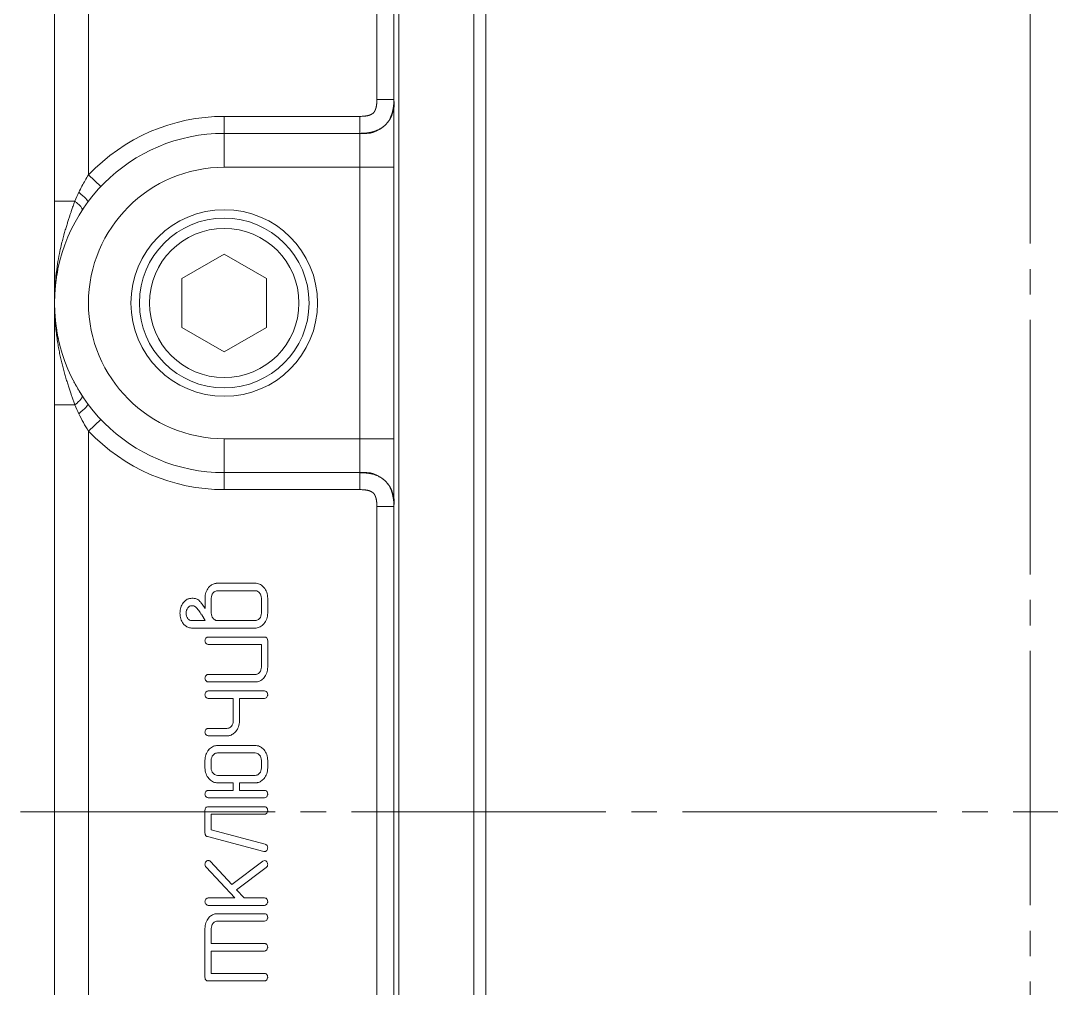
# Model space of a CAD drawing. Header units: millimetres. Extents: x -343 to 390, y -339 to 375.
# Drawn here: x -59.5 to 1.3, y -10.4 to 46.6 of the extents above; entities that cross this region are included whole.
import ezdxf

# ---------------------------------------------------------------- set-up
doc = ezdxf.new("R2010")
doc.units = ezdxf.units.MM
doc.linetypes.add('K5LT_AXLED', pattern=[19.5, 15, -1.5, 1.5, -1.5])
doc.linetypes.add('K5LT_THIN', pattern=[0])

# ---------------------------------------------------------------- blocks, each defined once
blk = doc.blocks.new('U7')
at = {"color": 30, "linetype": 'K5LT_AXLED', "lineweight": 18, "true_color": 0xff8000}
for p, q in [((0, 107), (0, -107)), ((-59.5, 0), (59.5, 0))]:
    blk.add_line(p, q, dxfattribs=at)
at = {"color": 7, "linetype": 'K5LT_THIN', "lineweight": 18}
for p, q in [((-57.5, 36), (-57.5, 95)), ((-57.5, 95), (-57.5, 31.403)), ((-55.5, 37.55), (-55.5, 87.45)), ((-37.5, 80), (-37.5, -80)), ((-37.207, 80), (-37.207, -80)), ((-32.793, 80), (-32.793, -80)), ((-32.086, 80), (-32.086, -80)), ((-38.5, 70.029), (-38.5, 42)), ((-38.5, 42), (-37.5, 42)), ((-47.5, 41), (-47.5, 40)), ((-39.5, 41), (-47.5, 41)), ((-39.5, 41), (-39.5, 40)), ((-39.5, 40), (-47.5, 40)), ((-47.5, 38), (-47.5, 40)), ((-39.5, 40), (-39.5, 40)), ((-39.5, 40), (-39.5, 38)), ((-39.5, 38), (-47.5, 38)), ((-37.5, 38), (-39.5, 38)), ((-39.5, 38), (-39.5, 22)), ((-55.5, 37.55), (-54.773, 36.863)), ((-57.5, 30), (-57.5, 36)), ((-57.5, 36), (-56.306, 36)), ((-47.5, 32.887), (-50, 31.443)), ((-45, 31.443), (-47.5, 32.887)), ((-57.5, 30.061), (-57.5, 31.403)), ((-50, 31.443), (-50, 28.557)), ((-45, 28.557), (-45, 31.443)), ((-57.5, 30.061), (-57.5, 29.168)), ((-57.5, 24), (-57.5, 30)), ((-57.5, 30), (-57.5, 30)), ((-57.5, 29.997), (-57.5, 29.994)), ((-57.5, 29.98), (-57.5, 28.591)), ((-50, 28.557), (-47.5, 27.113)), ((-47.5, 27.113), (-45, 28.557)), ((-57.5, 27.979), (-57.5, 27.366)), ((-57.5, 27.366), (-57.5, 24)), ((-57.5, -24), (-57.5, 24)), ((-57.5, 24), (-56.306, 24)), ((-55.5, 22.45), (-54.773, 23.137)), ((-55.5, -22.45), (-55.5, 22.45)), ((-47.5, 22), (-47.5, 20)), ((-47.5, 22), (-39.5, 22)), ((-39.5, 22), (-37.5, 22)), ((-39.5, 22), (-39.5, 20)), ((-47.5, 20), (-39.5, 20)), ((-47.5, 19), (-47.5, 20)), ((-39.5, 19), (-39.5, 20)), ((-47.5, 19), (-39.5, 19)), ((-38.5, 18), (-38.5, -18)), ((-38.5, 18), (-37.5, 18)), ((-45.678, 13.481), (-47.895, 13.481)), ((-48.097, 12.972), (-48.157, 12.913)), ((-45.678, 13.041), (-47.895, 13.041)), ((-45.648, 13.039), (-45.678, 13.041)), ((-45.157, 13.228), (-45.204, 13.279)), ((-49.345, 12.157), (-49.387, 12.16)), ((-48.933, 12.415), (-49.005, 12.483)), ((-48.633, 11.997), (-48.803, 12.248)), ((-48.633, 12.596), (-48.633, 11.997)), ((-48.264, 12.596), (-48.264, 11.724)), ((-45.308, 11.724), (-45.308, 12.596)), ((-44.939, 11.724), (-44.939, 12.596)), ((-49.58, 12.096), (-49.644, 12.03)), ((-48.633, 11.279), (-48.829, 11.618)), ((-49.376, 11.279), (-48.633, 11.279)), ((-47.924, 11.28), (-47.895, 11.279)), ((-47.895, 11.279), (-45.678, 11.279)), ((-45.476, 11.348), (-45.415, 11.407)), ((-49.376, 10.839), (-45.678, 10.839)), ((-45.678, 10.839), (-45.618, 10.841)), ((-48.505, 10.298), (-48.587, 10.235)), ((-48.572, 9.932), (-48.51, 9.883)), ((-48.51, 9.883), (-48.45, 9.866)), ((-48.45, 10.306), (-48.505, 10.298)), ((-45.123, 10.306), (-48.45, 10.306)), ((-48.45, 9.866), (-45.306, 9.866)), ((-45.306, 9.866), (-45.306, 8.543)), ((-44.99, 10.256), (-45.005, 10.27)), ((-44.939, 8.543), (-44.939, 10.085)), ((-48.505, 8.094), (-48.587, 8.031)), ((-48.45, 8.102), (-48.505, 8.094)), ((-45.676, 8.102), (-48.45, 8.102)), ((-45.414, 8.229), (-45.474, 8.17)), ((-48.572, 7.728), (-48.51, 7.679)), ((-48.51, 7.679), (-48.45, 7.662)), ((-48.45, 7.662), (-45.678, 7.662)), ((-48.505, 7.123), (-48.587, 7.06)), ((-48.572, 6.757), (-48.51, 6.708)), ((-48.51, 6.708), (-48.45, 6.691)), ((-48.45, 7.131), (-48.505, 7.123)), ((-45.123, 7.131), (-48.45, 7.131)), ((-48.45, 6.691), (-46.971, 6.691)), ((-46.971, 6.691), (-46.971, 5.368)), ((-46.603, 6.691), (-45.124, 6.691)), ((-46.603, 5.369), (-46.603, 6.691)), ((-45.124, 6.691), (-45.059, 6.7)), ((-45.059, 6.7), (-44.983, 6.757)), ((-44.983, 7.069), (-45.01, 7.095)), ((-48.505, 4.919), (-48.587, 4.856)), ((-48.45, 4.927), (-48.505, 4.919)), ((-47.34, 4.927), (-48.45, 4.927)), ((-47.078, 5.054), (-47.138, 4.995)), ((-48.572, 4.553), (-48.51, 4.504)), ((-48.51, 4.504), (-48.45, 4.487)), ((-48.45, 4.487), (-47.342, 4.487)), ((-47.896, 3.918), (-47.955, 3.916)), ((-45.678, 3.918), (-47.896, 3.918)), ((-45.155, 3.661), (-45.208, 3.719)), ((-48.635, 3.038), (-48.635, 2.598)), ((-48.267, 3.038), (-48.267, 2.597)), ((-48.099, 3.41), (-48.16, 3.351)), ((-45.676, 3.479), (-47.897, 3.479)), ((-45.603, 3.472), (-45.676, 3.479)), ((-45.306, 2.597), (-45.306, 3.038)), ((-44.939, 2.598), (-44.939, 3.038)), ((-48.403, 1.968), (-48.356, 1.92)), ((-47.97, 2.164), (-47.897, 2.156)), ((-47.897, 2.156), (-45.676, 2.156)), ((-45.474, 2.225), (-45.414, 2.284)), ((-48.504, 1.267), (-48.587, 1.205)), ((-48.45, 1.275), (-48.504, 1.267)), ((-46.968, 1.275), (-48.45, 1.275)), ((-47.894, 1.717), (-46.968, 1.717)), ((-46.968, 1.717), (-46.968, 1.275)), ((-46.6, 1.275), (-46.6, 1.717)), ((-46.6, 1.717), (-45.677, 1.717)), ((-45.123, 1.275), (-46.6, 1.275)), ((-44.983, 1.214), (-45.01, 1.24)), ((-48.572, 0.902), (-48.51, 0.853)), ((-48.51, 0.853), (-48.45, 0.836)), ((-48.45, 0.836), (-45.123, 0.836)), ((-45.123, 0.836), (-45.059, 0.845)), ((-45.059, 0.845), (-44.983, 0.902)), ((-48.635, 0.084), (-48.635, -1.237)), ((-45.123, 0.304), (-48.45, 0.304)), ((-44.983, 0.243), (-45.01, 0.269)), ((-48.267, -1.06), (-48.267, -0.135)), ((-48.267, -0.135), (-45.124, -0.135)), ((-45.124, -0.135), (-45.059, -0.126)), ((-45.059, -0.126), (-44.983, -0.069)), ((-45.083, -1.902), (-48.267, -1.06)), ((-48.491, -1.453), (-45.164, -2.333)), ((-45.164, -2.333), (-45.12, -2.338)), ((-45.12, -2.338), (-45.074, -2.332)), ((-45.074, -2.332), (-44.989, -2.269)), ((-48.442, -2.857), (-48.462, -2.859)), ((-48.316, -2.919), (-48.328, -2.907)), ((-47.061, -4.284), (-48.316, -2.919)), ((-45.224, -2.901), (-47.061, -4.284)), ((-45.12, -2.866), (-45.224, -2.901)), ((-45.054, -2.884), (-45.12, -2.866)), ((-44.99, -2.937), (-45.054, -2.884)), ((-48.568, -3.245), (-46.878, -5.069)), ((-46.771, -4.588), (-45.024, -3.271)), ((-46.324, -5.069), (-46.771, -4.588)), ((-48.505, -5.077), (-48.587, -5.14)), ((-48.572, -5.443), (-48.51, -5.492)), ((-48.45, -5.069), (-48.505, -5.077)), ((-46.878, -5.069), (-48.45, -5.069)), ((-45.123, -5.069), (-46.324, -5.069)), ((-45.059, -5.5), (-44.983, -5.443)), ((-44.983, -5.131), (-45.01, -5.105)), ((-48.51, -5.492), (-48.45, -5.509)), ((-48.45, -5.509), (-45.123, -5.509)), ((-45.123, -5.995), (-47.896, -5.995)), ((-45.123, -5.509), (-45.059, -5.5)), ((-44.983, -6.057), (-45.01, -6.031)), ((-48.16, -6.563), (-48.099, -6.504)), ((-47.897, -6.435), (-45.124, -6.435)), ((-45.124, -6.435), (-45.059, -6.426)), ((-45.059, -6.426), (-44.983, -6.369)), ((-48.635, -6.876), (-48.635, -9.739)), ((-48.267, -7.758), (-48.267, -6.876)), ((-45.124, -7.758), (-48.267, -7.758)), ((-44.983, -7.819), (-45.01, -7.793)), ((-48.267, -9.52), (-48.267, -8.197)), ((-48.267, -8.197), (-45.124, -8.197)), ((-45.124, -8.197), (-45.059, -8.188)), ((-45.059, -8.188), (-44.983, -8.131)), ((-45.124, -9.52), (-48.267, -9.52)), ((-44.983, -9.581), (-45.01, -9.555)), ((-48.584, -9.91), (-48.569, -9.923)), ((-48.45, -9.959), (-45.123, -9.959)), ((-45.123, -9.959), (-45.059, -9.95)), ((-45.059, -9.95), (-44.983, -9.893))]:
    blk.add_line(p, q, dxfattribs=at)
for radius in [5.5, 5, 4.4]:
    blk.add_circle((-47.5, 30), radius, dxfattribs=at)
for centre, radius, start, end in [((-39.25, 41.75), 1.768, 261.86966, 8.13004), ((-47.5, 30), 11, 90, 136.65824), ((-47.5, 30), 10, 90, 270), ((-47.5, 30), 8, 90, 270), ((-47.5, 30), 11, 223.34176, 270), ((-39.25, 18.25), 1.768, 351.86991, 98.13093), ((-47.82, 12.727), 0.78, 122.80053, 140.4905), ((-47.913, 12.873), 0.607, 102.7271, 122.80053), ((-47.904, 12.83), 0.65, 96.17045, 102.7271), ((-47.895, 12.747), 0.734, 90, 96.17045), ((-45.678, 12.845), 0.636, 66.90896, 90), ((-45.708, 12.773), 0.714, 45.14057, 66.90896), ((-47.544, 12.596), 1.089, 161.29826, 180), ((-47.741, 12.662), 0.882, 140.4905, 161.29826), ((-47.706, 12.596), 0.558, 161.32896, 180), ((-47.828, 12.637), 0.429, 140.00433, 161.32896), ((-47.899, 12.719), 0.321, 108.82541, 128.03021), ((-47.895, 12.707), 0.334, 90, 108.82541), ((-45.674, 12.741), 0.299, 60.85874, 84.98181), ((-45.722, 12.655), 0.398, 39.99154, 60.85874), ((-45.758, 12.624), 0.446, 19.09246, 39.99155), ((-45.841, 12.596), 0.533, 0, 19.09246), ((-45.796, 12.677), 0.844, 19.03046, 40.72278), ((-46.032, 12.596), 1.094, 0, 19.03046), ((-49.23, 11.811), 0.864, 143.71536, 163.29535), ((-49.341, 11.886), 0.73, 125.34658, 143.28818), ((-49.416, 11.991), 0.601, 105.55537, 125.34658), ((-49.402, 11.943), 0.652, 100.80584, 105.55537), ((-49.391, 11.881), 0.714, 96.26797, 100.80584), ((-49.387, 11.824), 0.336, 90, 108.34633), ((-49.378, 11.808), 0.789, 76.85499, 96.57462), ((-49.386, 11.865), 0.295, 56.95293, 81.93729), ((-49.312, 12.09), 0.499, 51.99523, 76.85499), ((-50.029, 11.442), 1.466, 37.69424, 41.6021), ((-50.316, 11.22), 1.828, 34.19538, 37.69424), ((-48.924, 11.719), 1.184, 163.29535, 180), ((-48.952, 11.719), 1.156, 180, 196.9089), ((-49.171, 11.719), 0.571, 162.49798, 180), ((-49.142, 11.719), 0.6, 180, 197.08143), ((-49.276, 11.752), 0.461, 142.99908, 162.49798), ((-49.291, 11.674), 0.444, 197.08143, 216.95587), ((-49.402, 11.869), 0.288, 108.34633, 128.14861), ((-49.516, 11.666), 0.532, 38.4322, 56.95293), ((-53.734, 8.324), 5.914, 35.45359, 38.38916), ((-50.3, 10.77), 1.697, 29.97242, 35.45359), ((-47.731, 11.724), 0.533, 180, 199.09582), ((-47.814, 11.695), 0.446, 199.09582, 219.9969), ((-45.744, 11.682), 0.429, 320.00979, 341.33232), ((-45.866, 11.724), 0.558, 341.33232, 0), ((-45.985, 11.724), 1.046, 340.78295, 0), ((-49.177, 11.651), 0.92, 196.9089, 215.87657), ((-49.289, 11.584), 0.791, 216.65975, 223.95589), ((-49.383, 11.493), 0.66, 223.95589, 231.94167), ((-49.418, 11.447), 0.602, 231.94167, 251.95058), ((-49.408, 11.572), 0.29, 214.76741, 233.91919), ((-49.409, 11.571), 0.288, 233.91919, 253.11468), ((-49.393, 11.622), 0.342, 253.11468, 262.21261), ((-49.376, 11.746), 0.467, 262.21261, 270), ((-47.85, 11.665), 0.398, 219.99691, 240.86331), ((-47.898, 11.578), 0.299, 240.86331, 264.9866), ((-45.678, 11.613), 0.334, 270, 288.82468), ((-45.673, 11.601), 0.321, 288.82468, 308.03064), ((-45.767, 11.61), 0.797, 299.13647, 320.00621), ((-45.843, 11.674), 0.896, 320.00621, 340.78295), ((-49.376, 11.577), 0.739, 251.95058, 270), ((-45.67, 11.437), 0.599, 275.01504, 299.13647), ((-48.389, 10.086), 0.246, 162.15956, 180), ((-48.42, 10.086), 0.215, 180, 202.24633), ((-48.35, 10.074), 0.286, 145.63477, 162.15956), ((-48.404, 10.092), 0.232, 202.24633, 223.66649), ((-45.123, 10.059), 0.246, 73.34317, 90), ((-45.094, 10.159), 0.142, 51.37769, 73.34317), ((-45.103, 10.15), 0.155, 16.69995, 43.04667), ((-45.32, 10.085), 0.382, 0, 16.69995), ((-45.846, 8.543), 0.539, 341.09788, 0), ((-46.015, 8.543), 1.076, 341.08363, 0), ((-48.389, 7.882), 0.246, 162.15237, 180), ((-48.35, 7.87), 0.286, 145.62329, 162.15237), ((-45.676, 8.436), 0.334, 270, 288.82902), ((-45.672, 8.424), 0.321, 288.82902, 308.03128), ((-45.747, 8.509), 0.435, 320.02731, 341.09788), ((-45.759, 8.426), 0.791, 302.3947, 320.00302), ((-45.818, 8.476), 0.868, 320.00302, 341.08363), ((-48.42, 7.882), 0.215, 180, 202.23312), ((-48.404, 7.888), 0.232, 202.23312, 223.64767), ((-45.678, 8.388), 0.726, 270, 275.9799), ((-45.67, 8.312), 0.649, 275.9799, 282.30327), ((-45.661, 8.272), 0.609, 282.30327, 302.3947), ((-48.389, 6.911), 0.246, 162.15956, 180), ((-48.42, 6.911), 0.215, 180, 202.24633), ((-48.35, 6.899), 0.286, 145.63477, 162.15956), ((-48.404, 6.917), 0.232, 202.24633, 223.66649), ((-45.123, 6.916), 0.215, 72.66654, 90), ((-45.107, 6.97), 0.158, 52.46866, 72.66654), ((-45.152, 6.947), 0.208, 15.67003, 35.79547), ((-46.249, 7.249), 1.358, 338.7695, 343.90206), ((-45.281, 6.911), 0.342, 0, 15.67003), ((-45.077, 6.911), 0.139, 343.90206, 0), ((-47.34, 5.261), 0.334, 270, 288.82902), ((-47.336, 5.249), 0.321, 288.82902, 308.03128), ((-47.411, 5.334), 0.435, 320.02731, 341.09788), ((-47.51, 5.368), 0.539, 341.09788, 0), ((-47.483, 5.301), 0.869, 320.02987, 341.10143), ((-47.681, 5.369), 1.078, 341.10143, 0), ((-48.389, 4.707), 0.246, 162.15237, 180), ((-48.419, 4.707), 0.215, 180, 202.21992), ((-48.35, 4.695), 0.286, 145.62329, 162.15237), ((-48.404, 4.713), 0.232, 202.21992, 223.62884), ((-47.342, 5.212), 0.725, 270, 275.99519), ((-47.334, 5.136), 0.648, 275.99519, 282.33434), ((-47.325, 5.097), 0.608, 282.33434, 302.43108), ((-47.423, 5.251), 0.791, 302.43108, 320.02988), ((-47.726, 3.079), 0.902, 139.98654, 160.64344), ((-47.807, 3.146), 0.797, 119.11006, 139.98653), ((-47.903, 3.319), 0.599, 94.99366, 119.11006), ((-45.678, 3.281), 0.637, 66.9766, 90), ((-45.702, 3.224), 0.7, 45.02255, 66.9766), ((-45.832, 3.092), 0.884, 19.14206, 40.0157), ((-47.609, 3.038), 1.025, 160.64344, 180), ((-47.729, 3.038), 0.539, 161.07961, 180), ((-47.827, 3.072), 0.435, 139.99734, 161.07961), ((-47.901, 3.157), 0.322, 108.82427, 128.02988), ((-47.897, 3.145), 0.335, 90, 108.82427), ((-45.668, 3.174), 0.305, 57.61185, 77.70268), ((-45.717, 3.097), 0.396, 40.00267, 57.61185), ((-45.747, 3.072), 0.435, 18.92039, 40.00267), ((-45.845, 3.038), 0.539, 0, 18.92039), ((-45.989, 3.038), 1.05, 0, 19.14206), ((-47.609, 2.598), 1.026, 180, 200.19007), ((-47.729, 2.597), 0.539, 180, 198.92039), ((-45.845, 2.597), 0.539, 341.07961, 0), ((-46.014, 2.598), 1.076, 341.08955, 0), ((-47.795, 2.529), 0.828, 200.19007, 222.69135), ((-47.802, 2.5), 0.802, 226.34594, 246.32476), ((-47.827, 2.564), 0.435, 198.92039, 220.00266), ((-47.857, 2.539), 0.396, 220.00266, 237.61184), ((-47.905, 2.462), 0.305, 237.61184, 257.70267), ((-45.676, 2.491), 0.335, 270, 288.82428), ((-45.672, 2.479), 0.322, 288.82428, 308.02988), ((-45.747, 2.564), 0.435, 319.99733, 341.07961), ((-45.758, 2.48), 0.79, 302.4111, 320.01426), ((-45.818, 2.53), 0.868, 320.01425, 341.08955), ((-47.894, 2.29), 0.573, 246.32476, 270), ((-45.677, 2.442), 0.725, 270, 275.98669), ((-45.669, 2.366), 0.648, 275.98669, 282.31691), ((-45.661, 2.326), 0.608, 282.31691, 302.4111), ((-45.123, 1.061), 0.214, 72.67034, 90), ((-45.107, 1.115), 0.158, 52.46945, 72.67034), ((-48.389, 1.056), 0.246, 162.12363, 180), ((-48.42, 1.056), 0.215, 180, 202.23312), ((-48.351, 1.043), 0.286, 145.5774, 162.12363), ((-48.404, 1.062), 0.232, 202.23312, 223.64767), ((-45.152, 1.092), 0.209, 15.65614, 35.77013), ((-46.249, 1.394), 1.358, 338.7695, 343.90206), ((-45.281, 1.056), 0.343, 0, 15.65614), ((-45.077, 1.056), 0.139, 343.90206, 0), ((-48.253, 0.084), 0.382, 163.36839, 180), ((-48.47, 0.149), 0.155, 137.15214, 163.36839), ((-48.484, 0.162), 0.136, 110.36188, 137.15214), ((-48.45, 0.07), 0.234, 90, 110.36188), ((-45.123, 0.09), 0.215, 72.66654, 90), ((-45.107, 0.143), 0.158, 52.46866, 72.66654), ((-45.152, 0.121), 0.208, 15.67003, 35.79547), ((-46.249, 0.423), 1.358, 338.7695, 343.90206), ((-45.281, 0.085), 0.342, 0, 15.67003), ((-45.077, 0.085), 0.139, 343.90206, 0), ((-48.293, -1.237), 0.341, 180, 194.91762), ((-48.449, -1.278), 0.181, 194.91762, 215.47586), ((-48.464, -1.289), 0.162, 215.47586, 236.54587), ((-48.433, -1.242), 0.219, 236.54587, 254.63788), ((-45.143, -2.122), 0.228, 56.93853, 74.631), ((-45.106, -2.065), 0.16, 35.78185, 56.93853), ((-45.188, -2.123), 0.248, 323.84701, 342.7576), ((-45.117, -2.072), 0.173, 15.27823, 35.78185), ((-45.236, -2.109), 0.297, 342.7576, 0), ((-45.25, -2.109), 0.311, 0, 15.27823), ((-48.424, -3.082), 0.211, 159.31516, 180), ((-48.349, -3.11), 0.291, 141.70562, 159.31516), ((-48.404, -3.067), 0.221, 121.76309, 141.70561), ((-48.444, -3.003), 0.145, 97.11444, 121.76309), ((-48.442, -3.004), 0.146, 66.48721, 90), ((-48.459, -3.042), 0.189, 45.81415, 66.48721), ((-45.204, -3.094), 0.265, 18.11156, 36.34995), ((-45.208, -3.095), 0.269, 0, 18.11156), ((-48.419, -3.082), 0.216, 180, 202.29312), ((-48.357, -3.057), 0.283, 202.29312, 221.7452), ((-45.172, -3.08), 0.242, 307.66406, 332.33504), ((-45.17, -3.101), 0.232, 336.92248, 1.47067), ((-48.389, -5.289), 0.246, 162.15237, 180), ((-48.42, -5.289), 0.215, 180, 202.23312), ((-48.35, -5.301), 0.286, 145.62329, 162.15237), ((-48.404, -5.283), 0.232, 202.23312, 223.64767), ((-45.123, -5.284), 0.215, 72.67091, 90), ((-45.107, -5.23), 0.158, 52.47065, 72.67091), ((-45.152, -5.253), 0.208, 15.67003, 35.79547), ((-46.249, -4.951), 1.358, 338.7695, 343.90206), ((-45.281, -5.289), 0.342, 0, 15.67003), ((-45.077, -5.289), 0.139, 343.90206, 0), ((-47.914, -6.604), 0.607, 102.71266, 122.78398), ((-47.905, -6.647), 0.651, 96.16345, 102.71266), ((-47.896, -6.73), 0.735, 90, 96.16345), ((-45.123, -6.21), 0.215, 72.66654, 90), ((-45.107, -6.156), 0.158, 52.46866, 72.66654), ((-45.152, -6.179), 0.208, 15.67003, 35.79547), ((-47.566, -6.876), 1.069, 161.16744, 180), ((-47.738, -6.818), 0.887, 140.47731, 161.16744), ((-47.821, -6.749), 0.78, 122.78398, 140.4773), ((-47.827, -6.842), 0.435, 140.01365, 161.08977), ((-47.901, -6.757), 0.321, 108.82754, 128.03057), ((-47.897, -6.769), 0.334, 90, 108.82754), ((-46.249, -5.877), 1.358, 338.7695, 343.90206), ((-45.281, -6.215), 0.342, 0, 15.67003), ((-45.077, -6.215), 0.139, 343.90206, 0), ((-47.728, -6.876), 0.539, 161.08977, 180), ((-45.124, -7.973), 0.215, 72.67206, 90), ((-45.107, -7.919), 0.159, 52.47304, 72.67206), ((-45.152, -7.941), 0.208, 15.67003, 35.79547), ((-45.281, -7.977), 0.342, 0, 15.67003), ((-46.249, -7.639), 1.358, 338.7695, 343.90206), ((-45.077, -7.977), 0.139, 343.90206, 0), ((-45.124, -9.735), 0.215, 72.67206, 90), ((-45.107, -9.681), 0.159, 52.47304, 72.67206), ((-45.152, -9.703), 0.208, 15.67003, 35.79547), ((-45.281, -9.739), 0.342, 0, 15.67003), ((-48.253, -9.739), 0.381, 180, 196.70324), ((-48.47, -9.804), 0.155, 196.70324, 223.04999), ((-48.48, -9.812), 0.142, 231.38118, 253.34612), ((-48.45, -9.713), 0.246, 253.34612, 270), ((-46.249, -9.401), 1.358, 338.7695, 343.90206), ((-45.077, -9.739), 0.139, 343.90206, 0)]:
    blk.add_arc(centre, radius, start, end, dxfattribs=at)
for centre, major_axis, start_param, end_param in [((-56.353, 36.528), (-0.805, 0.593), 3.141593, 4.481401), ((-56.353, 23.472), (0.805, 0.593), 4.943377, 6.283185)]:
    blk.add_ellipse(centre, major_axis=major_axis, ratio=0.173421, start_param=start_param, end_param=end_param, dxfattribs=at)
for points, knots in [([(-39.5, 41), (-39.486, 41), (-39.475, 41), (-39.451, 41), (-39.439, 41.001), (-39.394, 41.002), (-39.361, 41.003), (-39.314, 41.006), (-39.297, 41.007), (-39.265, 41.01), (-39.249, 41.012), (-39.221, 41.015), (-39.209, 41.016), (-39.183, 41.02), (-39.17, 41.021), (-39.145, 41.025), (-39.132, 41.027), (-39.106, 41.032), (-39.093, 41.034), (-39.067, 41.04), (-39.054, 41.043), (-39.036, 41.047), (-39.031, 41.048), (-39.016, 41.052), (-39.006, 41.054), (-38.987, 41.06), (-38.977, 41.062), (-38.957, 41.068), (-38.947, 41.072), (-38.928, 41.078), (-38.918, 41.082), (-38.907, 41.086), (-38.905, 41.087), (-38.896, 41.09), (-38.889, 41.093), (-38.875, 41.099), (-38.867, 41.102), (-38.853, 41.109), (-38.846, 41.112), (-38.831, 41.119), (-38.824, 41.123), (-38.811, 41.13), (-38.805, 41.133), (-38.794, 41.14), (-38.789, 41.143), (-38.779, 41.149), (-38.774, 41.153), (-38.764, 41.159), (-38.76, 41.163), (-38.755, 41.166), (-38.754, 41.167), (-38.745, 41.173), (-38.737, 41.18), (-38.722, 41.193), (-38.715, 41.199), (-38.708, 41.207), (-38.707, 41.207), (-38.707, 41.207), (-38.707, 41.208), (-38.699, 41.215), (-38.693, 41.222), (-38.68, 41.237), (-38.673, 41.245), (-38.667, 41.254), (-38.666, 41.255), (-38.663, 41.26), (-38.659, 41.264), (-38.653, 41.274), (-38.649, 41.279), (-38.643, 41.289), (-38.64, 41.294), (-38.633, 41.305), (-38.63, 41.311), (-38.623, 41.324), (-38.619, 41.331), (-38.612, 41.346), (-38.609, 41.353), (-38.602, 41.367), (-38.599, 41.375), (-38.593, 41.389), (-38.59, 41.396), (-38.587, 41.405), (-38.586, 41.407), (-38.582, 41.418), (-38.578, 41.428), (-38.572, 41.447), (-38.568, 41.457), (-38.562, 41.477), (-38.56, 41.487), (-38.554, 41.506), (-38.552, 41.516), (-38.548, 41.531), (-38.547, 41.536), (-38.543, 41.554), (-38.54, 41.567), (-38.534, 41.593), (-38.532, 41.606), (-38.527, 41.632), (-38.525, 41.645), (-38.521, 41.67), (-38.52, 41.683), (-38.516, 41.709), (-38.515, 41.721), (-38.512, 41.749), (-38.51, 41.765), (-38.507, 41.797), (-38.506, 41.814), (-38.503, 41.861), (-38.502, 41.894), (-38.5, 41.951), (-38.5, 41.973), (-38.5, 42)], [7.664257, 7.664257, 7.664257, 7.664257, 7.990523, 7.990523, 8.321273, 8.321273, 9.196598, 9.196598, 9.642484, 9.642484, 10.095224, 10.095224, 10.446111, 10.446111, 10.820208, 10.820208, 11.201138, 11.201138, 11.590201, 11.590201, 11.989027, 11.989027, 12.151955, 12.151955, 12.468122, 12.468122, 12.792813, 12.792813, 13.127697, 13.127697, 13.474894, 13.474894, 13.529832, 13.529832, 13.79585, 13.79585, 14.071454, 14.071454, 14.358425, 14.358425, 14.658893, 14.658893, 14.909261, 14.909261, 15.15159, 15.15159, 15.386753, 15.386753, 15.615738, 15.615738, 15.641164, 15.641164, 16.067463, 16.067463, 16.484057, 16.484057, 16.5, 16.5, 16.515943, 16.515943, 16.932537, 16.932537, 17.358836, 17.358836, 17.384262, 17.384262, 17.613247, 17.613247, 17.84841, 17.84841, 18.090739, 18.090739, 18.341107, 18.341107, 18.641575, 18.641575, 18.928546, 18.928546, 19.20415, 19.20415, 19.470168, 19.470168, 19.525106, 19.525106, 19.872303, 19.872303, 20.207187, 20.207187, 20.531878, 20.531878, 20.848045, 20.848045, 21.010973, 21.010973, 21.409799, 21.409799, 21.798862, 21.798862, 22.179792, 22.179792, 22.553889, 22.553889, 22.904776, 22.904776, 23.357516, 23.357516, 23.803402, 23.803402, 24.678727, 24.678727, 25.335743, 25.335743, 25.335743, 25.335743]), ([(-37.5, 42), (-37.5, 42), (-37.5, 42), (-37.5, 41.996), (-37.5, 41.991), (-37.5, 41.983), (-37.5, 41.978), (-37.5, 41.965), (-37.5, 41.956), (-37.501, 41.93), (-37.501, 41.913), (-37.502, 41.862), (-37.504, 41.827), (-37.506, 41.788), (-37.506, 41.784), (-37.508, 41.752), (-37.51, 41.724), (-37.514, 41.673), (-37.517, 41.65), (-37.521, 41.607), (-37.524, 41.588), (-37.529, 41.55), (-37.531, 41.531), (-37.537, 41.492), (-37.54, 41.472), (-37.547, 41.431), (-37.551, 41.41), (-37.56, 41.367), (-37.564, 41.346), (-37.572, 41.312), (-37.575, 41.299), (-37.581, 41.277), (-37.583, 41.268), (-37.59, 41.241), (-37.595, 41.223), (-37.605, 41.187), (-37.611, 41.168), (-37.623, 41.13), (-37.63, 41.11), (-37.642, 41.076), (-37.647, 41.061), (-37.654, 41.043), (-37.656, 41.04), (-37.657, 41.036), (-37.657, 41.036), (-37.66, 41.029), (-37.662, 41.023), (-37.67, 41.005), (-37.675, 40.992), (-37.685, 40.969), (-37.689, 40.958), (-37.694, 40.948)], [0.000792, 0.000792, 0.000792, 0.000792, 0.006087, 0.006087, 0.336764, 0.336764, 0.674619, 0.674619, 1.35033, 1.35033, 2.701753, 2.701753, 5.404597, 5.404597, 5.728461, 5.728461, 7.892144, 7.892144, 9.720424, 9.720424, 11.240929, 11.240929, 12.717687, 12.717687, 14.312901, 14.312901, 15.962314, 15.962314, 17.675805, 17.675805, 18.684468, 18.684468, 19.424633, 19.424633, 20.874202, 20.874202, 22.392419, 22.392419, 23.992099, 23.992099, 25.222911, 25.222911, 25.496951, 25.496951, 25.537596, 25.537596, 26.034785, 26.034785, 27.117766, 27.117766, 28, 28, 28, 28]), ([(-37.5, 42), (-37.5, 42), (-37.5, 42), (-37.5, 41.997), (-37.5, 41.994), (-37.5, 41.991), (-37.5, 41.99), (-37.5, 41.987), (-37.5, 41.984), (-37.5, 41.975), (-37.5, 41.969), (-37.5, 41.95), (-37.5, 41.937), (-37.501, 41.898), (-37.502, 41.872), (-37.505, 41.805), (-37.507, 41.764), (-37.512, 41.699), (-37.514, 41.676), (-37.519, 41.629), (-37.522, 41.605), (-37.527, 41.562), (-37.529, 41.544), (-37.535, 41.505), (-37.538, 41.485), (-37.545, 41.444), (-37.549, 41.423), (-37.554, 41.395), (-37.556, 41.388), (-37.557, 41.381)], [0.000621, 0.000621, 0.000621, 0.000621, 0.005, 0.005, 0.184558, 0.184558, 0.201302, 0.201302, 0.36933, 0.36933, 0.738873, 0.738873, 1.477959, 1.477959, 2.956131, 2.956131, 5.356131, 5.356131, 6.707481, 6.707481, 8.097291, 8.097291, 9.190513, 9.190513, 10.371057, 10.371057, 11.5914, 11.5914, 12, 12, 12, 12]), ([(-37.5, 42), (-37.5, 42), (-37.5, 42), (-37.5, 41.998), (-37.5, 41.997), (-37.5, 41.993), (-37.5, 41.992), (-37.5, 41.99), (-37.5, 41.99), (-37.5, 41.986), (-37.5, 41.983), (-37.5, 41.973), (-37.5, 41.967), (-37.5, 41.946), (-37.501, 41.932), (-37.501, 41.903), (-37.502, 41.888), (-37.503, 41.858), (-37.503, 41.843), (-37.504, 41.828), (-37.504, 41.827), (-37.505, 41.807), (-37.506, 41.787), (-37.507, 41.768)], [0.000409, 0.000409, 0.000409, 0.000409, 0.003, 0.003, 0.065129, 0.065129, 0.1304, 0.1304, 0.142075, 0.142075, 0.26094, 0.26094, 0.52202, 0.52202, 1.044181, 1.044181, 1.644181, 1.644181, 2.214641, 2.214641, 2.244181, 2.244181, 3, 3, 3, 3]), ([(-37.5, 42), (-37.5, 41.994), (-37.5, 41.988), (-37.5, 41.976), (-37.5, 41.97), (-37.5, 41.958), (-37.5, 41.952), (-37.501, 41.933), (-37.501, 41.92), (-37.501, 41.908)], [0.0003501, 0.0003501, 0.0003501, 0.0003501, 0.2, 0.2, 0.4, 0.4, 0.6, 0.6, 1, 1, 1, 1]), ([(-39.372, 40.002), (-39.346, 40.003), (-39.32, 40.004), (-39.261, 40.007), (-39.229, 40.01), (-39.173, 40.014), (-39.15, 40.017), (-39.107, 40.021), (-39.088, 40.024), (-39.05, 40.029), (-39.031, 40.031), (-38.994, 40.037), (-38.976, 40.04), (-38.956, 40.043), (-38.953, 40.044), (-38.931, 40.047), (-38.91, 40.051), (-38.867, 40.06), (-38.846, 40.064), (-38.812, 40.072), (-38.799, 40.075), (-38.778, 40.081), (-38.768, 40.083), (-38.741, 40.09), (-38.723, 40.095), (-38.687, 40.105), (-38.668, 40.111), (-38.63, 40.123), (-38.61, 40.13), (-38.576, 40.142), (-38.561, 40.147), (-38.543, 40.154), (-38.54, 40.156), (-38.53, 40.159), (-38.524, 40.162), (-38.505, 40.17), (-38.492, 40.175), (-38.462, 40.188), (-38.446, 40.195), (-38.411, 40.211), (-38.394, 40.22), (-38.358, 40.238), (-38.34, 40.248), (-38.306, 40.267), (-38.29, 40.276), (-38.274, 40.285), (-38.274, 40.286), (-38.259, 40.295), (-38.244, 40.304), (-38.215, 40.323), (-38.2, 40.333), (-38.176, 40.351), (-38.165, 40.358), (-38.153, 40.367), (-38.152, 40.368), (-38.147, 40.372), (-38.144, 40.374), (-38.135, 40.381), (-38.129, 40.386), (-38.11, 40.401), (-38.098, 40.41), (-38.062, 40.441), (-38.039, 40.462), (-38.011, 40.489), (-38.005, 40.495), (-37.999, 40.501), (-37.998, 40.502), (-37.997, 40.503), (-37.996, 40.504), (-37.996, 40.504)], [0, 0, 0, 0, 2.047485, 2.047485, 4.572906, 4.572906, 6.400547, 6.400547, 7.920327, 7.920327, 9.396459, 9.396459, 10.830849, 10.830849, 10.991114, 10.991114, 12.639924, 12.639924, 14.352841, 14.352841, 15.362128, 15.362128, 16.102164, 16.102164, 17.551697, 17.551697, 19.069547, 19.069547, 20.668832, 20.668832, 21.899045, 21.899045, 22.173028, 22.173028, 22.711031, 22.711031, 23.794231, 23.794231, 25.213002, 25.213002, 26.726984, 26.726984, 28.355111, 28.355111, 29.751779, 29.751779, 29.801603, 29.801603, 31.136621, 31.136621, 32.511116, 32.511116, 33.513801, 33.513801, 33.667491, 33.667491, 33.968819, 33.968819, 34.573536, 34.573536, 35.789536, 35.789536, 38.236868, 38.236868, 38.835905, 38.835905, 38.935722, 38.935722, 39, 39, 39, 39]), ([(-39.042, 40.03), (-39.037, 40.03), (-39.033, 40.031), (-39.021, 40.033), (-39.013, 40.034), (-38.989, 40.038), (-38.973, 40.04), (-38.937, 40.046), (-38.916, 40.05), (-38.874, 40.059), (-38.852, 40.063), (-38.816, 40.071), (-38.801, 40.075), (-38.778, 40.081), (-38.768, 40.083), (-38.741, 40.09), (-38.723, 40.095), (-38.687, 40.105), (-38.668, 40.111), (-38.63, 40.123), (-38.61, 40.13), (-38.576, 40.142), (-38.561, 40.147), (-38.543, 40.154), (-38.54, 40.156), (-38.53, 40.159), (-38.524, 40.162), (-38.505, 40.17), (-38.492, 40.175), (-38.462, 40.188), (-38.446, 40.195), (-38.411, 40.211), (-38.394, 40.22), (-38.358, 40.238), (-38.34, 40.248), (-38.306, 40.267), (-38.29, 40.276), (-38.26, 40.294), (-38.245, 40.304), (-38.215, 40.323), (-38.2, 40.333), (-38.176, 40.351), (-38.165, 40.358), (-38.153, 40.367), (-38.152, 40.368), (-38.147, 40.372), (-38.144, 40.374), (-38.135, 40.381), (-38.129, 40.386), (-38.11, 40.401), (-38.098, 40.41), (-38.062, 40.441), (-38.039, 40.462), (-38.011, 40.489), (-38.005, 40.495), (-37.999, 40.501), (-37.998, 40.502), (-37.997, 40.503), (-37.996, 40.504), (-37.996, 40.504)], [0, 0, 0, 0, 0.376174, 0.376174, 1.074784, 1.074784, 2.472003, 2.472003, 4.314394, 4.314394, 6.228468, 6.228468, 7.541351, 7.541351, 8.369607, 8.369607, 9.991934, 9.991934, 11.690719, 11.690719, 13.480644, 13.480644, 14.859918, 14.859918, 15.16657, 15.16657, 15.768679, 15.768679, 16.980948, 16.980948, 18.568887, 18.568887, 20.263388, 20.263388, 22.085644, 22.085644, 23.648843, 23.648843, 25.198807, 25.198807, 26.737189, 26.737189, 27.859635, 27.859635, 28.03165, 28.03165, 28.368905, 28.368905, 29.045722, 29.045722, 30.406703, 30.406703, 33.145827, 33.145827, 33.816339, 33.816339, 33.928058, 33.928058, 34, 34, 34, 34]), ([(-38.522, 40.163), (-38.52, 40.163), (-38.519, 40.164), (-38.504, 40.17), (-38.49, 40.176), (-38.461, 40.188), (-38.444, 40.196), (-38.41, 40.212), (-38.392, 40.22), (-38.356, 40.239), (-38.338, 40.249), (-38.304, 40.268), (-38.289, 40.277), (-38.258, 40.295), (-38.243, 40.305), (-38.213, 40.324), (-38.199, 40.334), (-38.174, 40.352), (-38.165, 40.359), (-38.153, 40.367), (-38.152, 40.368), (-38.147, 40.372), (-38.144, 40.374), (-38.135, 40.381), (-38.129, 40.386), (-38.11, 40.401), (-38.098, 40.411), (-38.062, 40.441), (-38.039, 40.462), (-38.011, 40.489), (-38.005, 40.495), (-37.999, 40.501), (-37.998, 40.502), (-37.997, 40.503), (-37.996, 40.504), (-37.996, 40.504)], [1.703284, 1.703284, 1.703284, 1.703284, 1.931898, 1.931898, 3.57122, 3.57122, 5.671468, 5.671468, 7.913149, 7.913149, 10.323833, 10.323833, 12.391728, 12.391728, 14.442105, 14.442105, 16.477012, 16.477012, 17.884635, 17.884635, 18.11201, 18.11201, 18.558862, 18.558862, 19.455631, 19.455631, 21.258908, 21.258908, 24.888223, 24.888223, 25.757238, 25.757238, 25.90491, 25.90491, 26, 26, 26, 26]), ([(-55.5, 37.55), (-55.567, 37.443), (-55.698, 37.226), (-55.889, 36.885), (-56.009, 36.65), (-56.069, 36.528)], [0, 0, 0, 0, 1.955946, 3.911893, 6, 6, 6, 6]), ([(-57.5, 30), (-57.5, 30.008), (-57.5, 30.023), (-57.5, 30.047), (-57.5, 30.073), (-57.5, 30.11), (-57.499, 30.178), (-57.497, 30.313), (-57.49, 30.577), (-57.469, 31.017), (-57.418, 31.615), (-57.332, 32.271), (-57.224, 32.873), (-57.117, 33.36), (-57.021, 33.749), (-56.932, 34.075), (-56.847, 34.367), (-56.768, 34.626), (-56.693, 34.862), (-56.624, 35.073), (-56.561, 35.266), (-56.506, 35.431), (-56.457, 35.577), (-56.411, 35.71), (-56.367, 35.833), (-56.332, 35.931), (-56.313, 35.982), (-56.306, 36)], [0, 0, 0, 0, 0.113665, 0.216928, 0.320571, 0.481866, 0.738926, 1.261302, 2.358686, 4.42207, 7.399359, 10.712821, 13.609526, 15.850566, 17.575093, 19.101025, 20.454813, 21.697967, 22.755619, 23.76417, 24.640922, 25.429929, 26.042892, 26.640239, 27.269091, 27.744886, 28, 28, 28, 28]), ([(-55.872, 35.469), (-55.864, 35.482), (-55.859, 35.513), (-55.882, 35.573), (-55.926, 35.642), (-55.99, 35.719), (-56.075, 35.805), (-56.181, 35.9), (-56.262, 35.966), (-56.306, 36)], [0, 0, 0, 0, 1.667658, 3.125721, 4.434807, 5.788117, 7.155489, 8.553985, 10, 10, 10, 10]), ([(-57.5, 30.025), (-57.5, 30.034), (-57.5, 30.043), (-57.5, 30.065), (-57.5, 30.078), (-57.499, 30.118), (-57.499, 30.144), (-57.498, 30.224), (-57.496, 30.278), (-57.491, 30.437), (-57.486, 30.543), (-57.47, 30.779), (-57.46, 30.908), (-57.433, 31.167), (-57.417, 31.296), (-57.372, 31.604), (-57.341, 31.783), (-57.306, 31.961)], [0, 0, 0, 0, 0.218071, 0.218071, 0.545178, 0.545178, 1.199392, 1.199392, 2.507819, 2.507819, 5.124674, 5.124674, 8.324674, 8.324674, 11.524674, 11.524674, 16, 16, 16, 16]), ([(-56.306, 24), (-56.337, 24.073), (-56.386, 24.222), (-56.461, 24.434), (-56.532, 24.648), (-56.605, 24.868), (-56.684, 25.112), (-56.767, 25.372), (-56.853, 25.651), (-56.938, 25.946), (-57.02, 26.25), (-57.097, 26.558), (-57.169, 26.872), (-57.236, 27.202), (-57.299, 27.553), (-57.358, 27.929), (-57.408, 28.33), (-57.457, 28.825), (-57.483, 29.242), (-57.494, 29.551), (-57.496, 29.666), (-57.498, 29.743), (-57.499, 29.803), (-57.499, 29.851), (-57.5, 29.892), (-57.5, 29.924), (-57.5, 29.946), (-57.5, 29.961), (-57.5, 29.972), (-57.5, 29.981), (-57.5, 29.989), (-57.5, 29.996), (-57.5, 29.999)], [0, 0, 0, 0, 1.242093, 2.418437, 3.455008, 4.709596, 6.003526, 7.465086, 9.003975, 10.644703, 12.379693, 14.065875, 15.772612, 17.59128, 19.537832, 21.587551, 23.810788, 26.133792, 29.74782, 30.670488, 31.220234, 31.64093, 31.932576, 32.204309, 32.437208, 32.607089, 32.71953, 32.790748, 32.844925, 32.896735, 32.948427, 33, 33, 33, 33]), ([(-57.5, 29.98), (-57.5, 29.98), (-57.5, 29.979), (-57.5, 29.978), (-57.5, 29.978), (-57.5, 29.977), (-57.5, 29.976), (-57.5, 29.975), (-57.5, 29.974), (-57.5, 29.971), (-57.5, 29.969), (-57.5, 29.967), (-57.5, 29.966), (-57.5, 29.933), (-57.5, 29.901), (-57.499, 29.834), (-57.498, 29.799), (-57.496, 29.693), (-57.493, 29.624), (-57.484, 29.419), (-57.475, 29.285), (-57.452, 29.013), (-57.437, 28.874), (-57.402, 28.596), (-57.381, 28.458), (-57.334, 28.178), (-57.307, 28.037), (-57.276, 27.897)], [0, 0, 0, 0, 0.012857, 0.012857, 0.025714, 0.025714, 0.038571, 0.038571, 0.062535, 0.062535, 0.110461, 0.110461, 0.129997, 0.129997, 0.888787, 0.888787, 1.787661, 1.787661, 3.560714, 3.560714, 7.10682, 7.10682, 10.70682, 10.70682, 14.30682, 14.30682, 18, 18, 18, 18]), ([(-55.871, 24.53), (-55.872, 24.53), (-55.872, 24.531), (-55.872, 24.531), (-55.873, 24.532), (-55.874, 24.534), (-55.875, 24.535), (-55.877, 24.538), (-55.878, 24.54), (-55.882, 24.546), (-55.885, 24.55), (-55.892, 24.562), (-55.898, 24.57), (-55.913, 24.595), (-55.924, 24.611), (-55.955, 24.66), (-55.976, 24.693), (-56.03, 24.781), (-56.063, 24.835), (-56.128, 24.945), (-56.16, 25), (-56.223, 25.111), (-56.255, 25.167), (-56.309, 25.266), (-56.332, 25.31), (-56.355, 25.354)], [0.008951, 0.008951, 0.008951, 0.008951, 0.0175, 0.0175, 0.053852, 0.053852, 0.107704, 0.107704, 0.215409, 0.215409, 0.430818, 0.430818, 0.861635, 0.861635, 1.72327, 1.72327, 3.446541, 3.446541, 6.246541, 6.246541, 9.046541, 9.046541, 11.846541, 11.846541, 14, 14, 14, 14]), ([(-55.871, 24.53), (-55.863, 24.517), (-55.858, 24.485), (-55.883, 24.423), (-55.93, 24.351), (-55.995, 24.275), (-56.077, 24.192), (-56.165, 24.114), (-56.243, 24.049), (-56.288, 24.014), (-56.306, 24)], [0, 0, 0, 0, 1.875266, 3.562734, 5.029291, 6.516383, 7.938792, 9.32963, 10.338538, 11, 11, 11, 11]), ([(-54.773, 23.137), (-54.773, 23.137), (-54.773, 23.137), (-54.773, 23.137), (-54.773, 23.137), (-54.774, 23.138), (-54.774, 23.138), (-54.775, 23.139), (-54.775, 23.139), (-54.777, 23.141), (-54.778, 23.142), (-54.781, 23.146), (-54.783, 23.148), (-54.79, 23.155), (-54.794, 23.159), (-54.807, 23.173), (-54.815, 23.181), (-54.831, 23.198), (-54.839, 23.207), (-54.862, 23.232), (-54.877, 23.249), (-54.893, 23.266)], [0.000497, 0.000497, 0.000497, 0.000497, 0.013333, 0.013333, 0.053331, 0.053331, 0.106662, 0.106662, 0.213323, 0.213323, 0.426647, 0.426647, 0.853294, 0.853294, 1.706587, 1.706587, 3.306587, 3.306587, 4.906587, 4.906587, 8, 8, 8, 8]), ([(-39.5, 20), (-39.5, 20), (-39.5, 20), (-39.498, 20), (-39.497, 20), (-39.493, 20), (-39.492, 20), (-39.487, 20), (-39.484, 20), (-39.473, 20), (-39.467, 20), (-39.446, 20), (-39.432, 19.999), (-39.403, 19.999), (-39.388, 19.998), (-39.357, 19.997), (-39.342, 19.997), (-39.307, 19.995), (-39.287, 19.994), (-39.268, 19.993)], [0.000141, 0.000141, 0.000141, 0.000141, 0.003, 0.003, 0.065129, 0.065129, 0.1304, 0.1304, 0.26094, 0.26094, 0.52202, 0.52202, 1.044181, 1.044181, 1.644181, 1.644181, 2.244181, 2.244181, 3, 3, 3, 3]), ([(-39.5, 20), (-39.494, 20), (-39.488, 20), (-39.476, 20), (-39.47, 20), (-39.458, 20), (-39.452, 20), (-39.433, 19.999), (-39.42, 19.999), (-39.408, 19.999)], [0.0001206, 0.0001206, 0.0001206, 0.0001206, 0.2, 0.2, 0.4, 0.4, 0.6, 0.6, 1, 1, 1, 1]), ([(-39.5, 20), (-39.5, 20), (-39.5, 20), (-39.497, 20), (-39.494, 20), (-39.488, 20), (-39.485, 20), (-39.475, 20), (-39.469, 20), (-39.45, 20), (-39.436, 20), (-39.397, 19.999), (-39.372, 19.998), (-39.302, 19.995), (-39.257, 19.992), (-39.189, 19.987), (-39.165, 19.985), (-39.118, 19.98), (-39.094, 19.977), (-39.052, 19.972), (-39.033, 19.969), (-38.994, 19.963), (-38.974, 19.96), (-38.933, 19.953), (-38.912, 19.949), (-38.87, 19.941), (-38.848, 19.936), (-38.822, 19.93), (-38.818, 19.929), (-38.814, 19.928)], [0.000256, 0.000256, 0.000256, 0.000256, 0.006154, 0.006154, 0.221687, 0.221687, 0.443886, 0.443886, 0.888284, 0.888284, 1.777082, 1.777082, 3.554676, 3.554676, 6.674073, 6.674073, 8.299017, 8.299017, 9.970694, 9.970694, 11.286111, 11.286111, 12.707124, 12.707124, 14.17633, 14.17633, 15.702704, 15.702704, 16, 16, 16, 16]), ([(-38.5, 18), (-38.5, 18.014), (-38.5, 18.025), (-38.5, 18.049), (-38.501, 18.061), (-38.502, 18.106), (-38.503, 18.139), (-38.506, 18.186), (-38.507, 18.203), (-38.51, 18.235), (-38.512, 18.251), (-38.515, 18.279), (-38.516, 18.291), (-38.52, 18.317), (-38.521, 18.33), (-38.525, 18.355), (-38.527, 18.368), (-38.532, 18.394), (-38.534, 18.407), (-38.54, 18.433), (-38.543, 18.446), (-38.547, 18.464), (-38.548, 18.469), (-38.552, 18.484), (-38.554, 18.494), (-38.56, 18.513), (-38.562, 18.523), (-38.568, 18.543), (-38.572, 18.553), (-38.578, 18.572), (-38.582, 18.582), (-38.586, 18.593), (-38.587, 18.595), (-38.59, 18.604), (-38.593, 18.611), (-38.599, 18.625), (-38.602, 18.633), (-38.609, 18.647), (-38.612, 18.654), (-38.619, 18.669), (-38.623, 18.676), (-38.63, 18.689), (-38.633, 18.695), (-38.64, 18.706), (-38.643, 18.711), (-38.649, 18.721), (-38.653, 18.726), (-38.659, 18.736), (-38.663, 18.74), (-38.666, 18.745), (-38.667, 18.746), (-38.67, 18.751), (-38.673, 18.755), (-38.68, 18.763), (-38.683, 18.767), (-38.693, 18.778), (-38.699, 18.785), (-38.707, 18.792), (-38.707, 18.793), (-38.707, 18.793), (-38.708, 18.793), (-38.715, 18.801), (-38.722, 18.807), (-38.733, 18.817), (-38.737, 18.82), (-38.745, 18.827), (-38.749, 18.83), (-38.754, 18.833), (-38.755, 18.834), (-38.76, 18.837), (-38.764, 18.841), (-38.774, 18.847), (-38.779, 18.851), (-38.789, 18.857), (-38.794, 18.86), (-38.805, 18.867), (-38.811, 18.87), (-38.824, 18.877), (-38.831, 18.881), (-38.846, 18.888), (-38.853, 18.891), (-38.867, 18.898), (-38.875, 18.901), (-38.889, 18.907), (-38.896, 18.91), (-38.905, 18.913), (-38.907, 18.914), (-38.918, 18.918), (-38.928, 18.922), (-38.947, 18.928), (-38.957, 18.932), (-38.977, 18.938), (-38.987, 18.94), (-39.006, 18.946), (-39.016, 18.948), (-39.031, 18.952), (-39.036, 18.953), (-39.054, 18.957), (-39.067, 18.96), (-39.093, 18.966), (-39.106, 18.968), (-39.132, 18.973), (-39.145, 18.975), (-39.17, 18.979), (-39.183, 18.98), (-39.209, 18.984), (-39.221, 18.985), (-39.249, 18.988), (-39.265, 18.99), (-39.297, 18.993), (-39.314, 18.994), (-39.361, 18.997), (-39.394, 18.998), (-39.451, 19), (-39.473, 19), (-39.5, 19)], [6.408201, 6.408201, 6.408201, 6.408201, 6.680997, 6.680997, 6.957542, 6.957542, 7.689415, 7.689415, 8.062227, 8.062227, 8.440769, 8.440769, 8.734151, 8.734151, 9.04694, 9.04694, 9.36544, 9.36544, 9.690742, 9.690742, 10.024206, 10.024206, 10.160433, 10.160433, 10.424786, 10.424786, 10.696264, 10.696264, 10.976266, 10.976266, 11.266562, 11.266562, 11.312497, 11.312497, 11.534918, 11.534918, 11.765355, 11.765355, 12.005296, 12.005296, 12.256522, 12.256522, 12.465859, 12.465859, 12.668473, 12.668473, 12.865096, 12.865096, 13.056555, 13.056555, 13.077814, 13.077814, 13.257521, 13.257521, 13.434248, 13.434248, 13.782569, 13.782569, 13.795899, 13.795899, 13.809229, 13.809229, 14.15755, 14.15755, 14.334277, 14.334277, 14.513985, 14.513985, 14.535244, 14.535244, 14.726702, 14.726702, 14.923325, 14.923325, 15.12594, 15.12594, 15.335277, 15.335277, 15.586502, 15.586502, 15.826444, 15.826444, 16.05688, 16.05688, 16.279302, 16.279302, 16.325236, 16.325236, 16.615533, 16.615533, 16.895534, 16.895534, 17.167013, 17.167013, 17.431365, 17.431365, 17.567592, 17.567592, 17.901056, 17.901056, 18.226358, 18.226358, 18.544859, 18.544859, 18.857648, 18.857648, 19.151029, 19.151029, 19.529572, 19.529572, 19.902384, 19.902384, 20.634257, 20.634257, 21.183597, 21.183597, 21.183597, 21.183597]), ([(-37.502, 18.128), (-37.503, 18.154), (-37.504, 18.18), (-37.507, 18.239), (-37.51, 18.271), (-37.514, 18.327), (-37.517, 18.35), (-37.521, 18.393), (-37.524, 18.412), (-37.529, 18.45), (-37.531, 18.469), (-37.537, 18.506), (-37.54, 18.524), (-37.543, 18.544), (-37.544, 18.547), (-37.547, 18.569), (-37.551, 18.59), (-37.56, 18.633), (-37.564, 18.654), (-37.572, 18.688), (-37.575, 18.701), (-37.581, 18.722), (-37.583, 18.732), (-37.59, 18.759), (-37.595, 18.777), (-37.605, 18.813), (-37.611, 18.832), (-37.623, 18.87), (-37.63, 18.89), (-37.64, 18.918), (-37.643, 18.926), (-37.646, 18.935)], [0, 0, 0, 0, 1.942491, 1.942491, 4.338399, 4.338399, 6.072321, 6.072321, 7.514153, 7.514153, 8.914592, 8.914592, 10.275406, 10.275406, 10.427476, 10.427476, 11.991737, 11.991737, 13.61682, 13.61682, 14.574314, 14.574314, 15.276407, 15.276407, 16.651612, 16.651612, 18.09163, 18.09163, 19.608909, 19.608909, 20.288673, 20.288673, 20.288673, 20.288673]), ([(-37.53, 18.458), (-37.53, 18.463), (-37.531, 18.467), (-37.533, 18.479), (-37.534, 18.487), (-37.538, 18.511), (-37.54, 18.527), (-37.546, 18.563), (-37.55, 18.584), (-37.559, 18.626), (-37.563, 18.648), (-37.571, 18.684), (-37.575, 18.699), (-37.581, 18.722), (-37.583, 18.732), (-37.59, 18.759), (-37.595, 18.777), (-37.605, 18.813), (-37.611, 18.832), (-37.623, 18.87), (-37.63, 18.89), (-37.64, 18.918), (-37.643, 18.926), (-37.646, 18.935)], [0, 0, 0, 0, 0.354046, 0.354046, 1.011559, 1.011559, 2.326586, 2.326586, 4.060607, 4.060607, 5.862095, 5.862095, 7.097738, 7.097738, 7.877281, 7.877281, 9.404184, 9.404184, 11.003049, 11.003049, 12.687691, 12.687691, 13.444014, 13.444014, 13.444014, 13.444014])]:
    blk.add_open_spline(points, degree=3, knots=knots, dxfattribs=at)
for points, degree in [([(-37.5, 42), (-37.5, 40), (-39.5, 40)], 2), ([(-56.306, 36), (-56.234, 36.196), (-56.153, 36.351), (-56.069, 36.528)], 3), ([(-56.069, 23.472), (-56.15, 23.643), (-56.237, 23.813), (-56.306, 24)], 3), ([(-56.069, 23.472), (-55.897, 23.121), (-55.707, 22.778), (-55.5, 22.45)], 3), ([(-37.5, 18), (-37.5, 20), (-39.5, 20)], 2)]:
    blk.add_open_spline(points, degree=degree, dxfattribs=at)
blk = doc.blocks.new('U0')
blk.add_blockref('U7', (0, 0))

msp = doc.modelspace()

# ---------------------------------------------------------------- block references
msp.add_blockref('U0', (0, 0))

doc.saveas('drawing.dxf')
